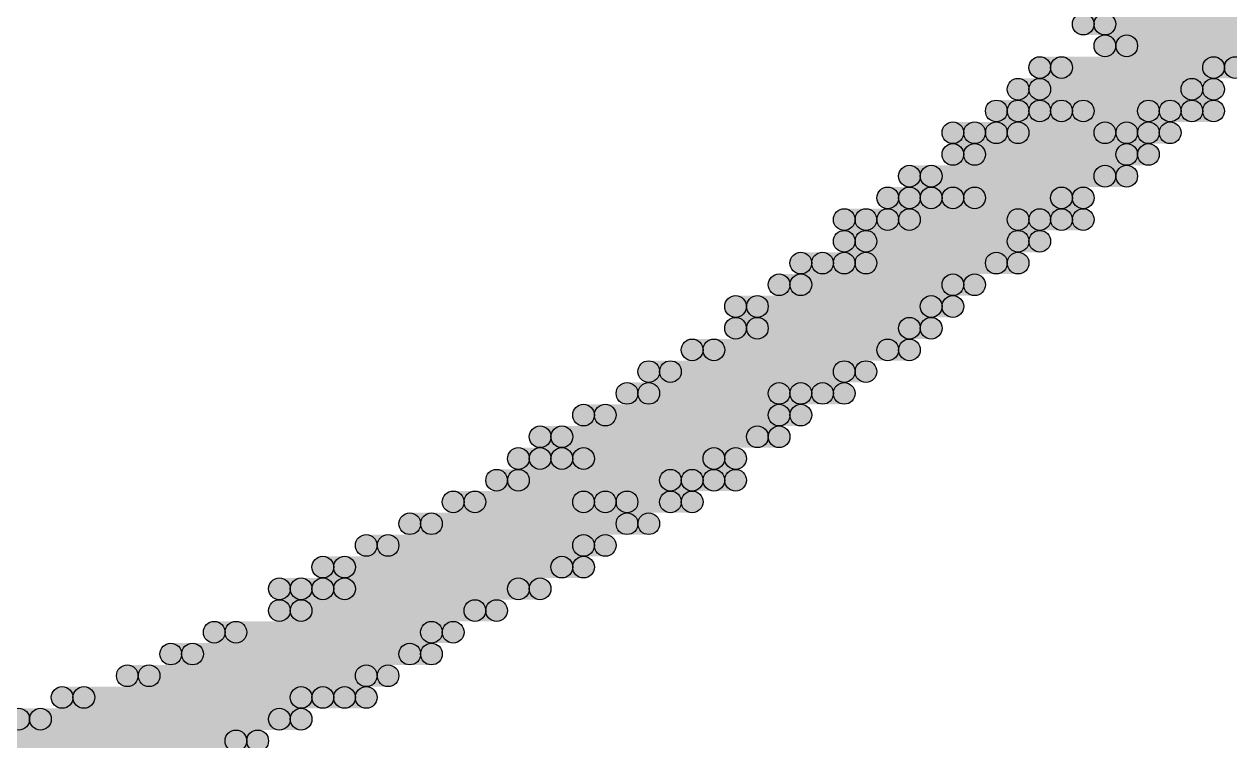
# Model space of a CAD drawing. Header units: millimetres. Extents: x 0 to 137, y 0 to 37.
# Drawn here: x 132.493 to 133.902, y 1.168 to 2.007 of the extents above; entities that cross this region are included whole.
import ezdxf

# ---------------------------------------------------------------- set-up
doc = ezdxf.new("R2010")
doc.units = ezdxf.units.MM
for name, color, linetype in [('KeepOutLayer', 6, 'Continuous'), ('TopLayer', 1, 'Continuous'), ('TopSolder', 216, 'Continuous')]:
    doc.layers.add(name, color=color, linetype=linetype)

msp = doc.modelspace()

# ---------------------------------------------------------------- hatches: boundary and pattern name
at = {"layer": 'TopLayer'}
h = msp.add_hatch(color=1, dxfattribs=at)
edge = h.paths.add_edge_path()
edge.add_arc((133.7564, 2.0066), 0.0127, 0, 360)
for points in [[(133.7564, 1.9939), (133.7564, 2.0193), (133.9596, 2.0193), (133.9596, 1.9939)], [(133.7818, 1.9685), (133.7818, 1.9939), (133.9596, 1.9939), (133.9596, 1.9685)], [(133.7056, 1.9431), (133.7056, 1.9685), (133.9088, 1.9685), (133.9088, 1.9431)], [(133.6802, 1.9177), (133.6802, 1.9431), (133.8834, 1.9431), (133.8834, 1.9177)], [(133.6548, 1.8923), (133.6548, 1.9177), (133.7056, 1.9177), (133.7056, 1.8923)], [(133.731, 1.8923), (133.731, 1.9177), (133.8326, 1.9177), (133.8326, 1.8923)], [(133.858, 1.8923), (133.858, 1.9177), (133.8834, 1.9177), (133.8834, 1.8923)], [(133.604, 1.8669), (133.604, 1.8923), (133.6294, 1.8923), (133.6294, 1.8669)], [(133.6548, 1.8669), (133.6548, 1.8923), (133.7818, 1.8923), (133.7818, 1.8669)], [(133.8072, 1.8669), (133.8072, 1.8923), (133.8326, 1.8923), (133.8326, 1.8669)], [(133.604, 1.8415), (133.604, 1.8669), (133.8072, 1.8669), (133.8072, 1.8415)], [(133.5532, 1.8161), (133.5532, 1.8415), (133.7818, 1.8415), (133.7818, 1.8161)], [(133.5278, 1.7907), (133.5278, 1.8161), (133.5786, 1.8161), (133.5786, 1.7907)], [(133.604, 1.7907), (133.604, 1.8161), (133.731, 1.8161), (133.731, 1.7907)], [(133.477, 1.7653), (133.477, 1.7907), (133.5024, 1.7907), (133.5024, 1.7653)], [(133.5278, 1.7653), (133.5278, 1.7907), (133.6802, 1.7907), (133.6802, 1.7653)], [(133.7056, 1.7653), (133.7056, 1.7907), (133.731, 1.7907), (133.731, 1.7653)], [(133.477, 1.7399), (133.477, 1.7653), (133.6802, 1.7653), (133.6802, 1.7399)], [(133.4262, 1.7145), (133.4262, 1.7399), (133.4516, 1.7399), (133.4516, 1.7145)], [(133.477, 1.7145), (133.477, 1.7399), (133.6548, 1.7399), (133.6548, 1.7145)], [(133.4008, 1.6891), (133.4008, 1.7145), (133.604, 1.7145), (133.604, 1.6891)], [(133.35, 1.6637), (133.35, 1.6891), (133.5786, 1.6891), (133.5786, 1.6637)], [(133.35, 1.6383), (133.35, 1.6637), (133.5532, 1.6637), (133.5532, 1.6383)], [(133.2992, 1.6129), (133.2992, 1.6383), (133.5278, 1.6383), (133.5278, 1.6129)], [(133.2484, 1.5875), (133.2484, 1.6129), (133.477, 1.6129), (133.477, 1.5875)], [(133.223, 1.5621), (133.223, 1.5875), (133.4008, 1.5875), (133.4008, 1.5621)], [(133.4262, 1.5621), (133.4262, 1.5875), (133.4516, 1.5875), (133.4516, 1.5621)], [(133.1722, 1.5367), (133.1722, 1.5621), (133.4008, 1.5621), (133.4008, 1.5367)], [(133.1214, 1.5113), (133.1214, 1.5367), (133.3754, 1.5367), (133.3754, 1.5113)], [(133.096, 1.4859), (133.096, 1.5113), (133.1214, 1.5113), (133.1214, 1.4859)], [(133.1468, 1.4859), (133.1468, 1.5113), (133.3246, 1.5113), (133.3246, 1.4859)], [(133.0706, 1.4605), (133.0706, 1.4859), (133.2738, 1.4859), (133.2738, 1.4605)], [(133.2992, 1.4605), (133.2992, 1.4859), (133.3246, 1.4859), (133.3246, 1.4605)], [(133.0198, 1.4351), (133.0198, 1.4605), (133.1722, 1.4605), (133.1722, 1.4351)], [(133.1976, 1.4351), (133.1976, 1.4605), (133.2738, 1.4605), (133.2738, 1.4351)], [(132.969, 1.4097), (132.969, 1.4351), (133.223, 1.4351), (133.223, 1.4097)], [(132.9182, 1.3843), (132.9182, 1.4097), (133.1722, 1.4097), (133.1722, 1.3843)], [(132.8674, 1.3589), (132.8674, 1.3843), (133.1468, 1.3843), (133.1468, 1.3589)], [(132.8166, 1.3335), (132.8166, 1.3589), (132.842, 1.3589), (132.842, 1.3335)], [(132.8674, 1.3335), (132.8674, 1.3589), (133.096, 1.3589), (133.096, 1.3335)], [(132.8166, 1.3081), (132.8166, 1.3335), (133.0452, 1.3335), (133.0452, 1.3081)], [(132.7404, 1.2827), (132.7404, 1.3081), (132.9944, 1.3081), (132.9944, 1.2827)], [(132.6896, 1.2573), (132.6896, 1.2827), (132.969, 1.2827), (132.969, 1.2573)], [(132.6388, 1.2319), (132.6388, 1.2573), (132.9182, 1.2573), (132.9182, 1.2319)], [(132.5626, 1.2065), (132.5626, 1.2319), (132.842, 1.2319), (132.842, 1.2065)], [(132.8674, 1.2065), (132.8674, 1.2319), (132.8928, 1.2319), (132.8928, 1.2065)], [(132.5118, 1.1811), (132.5118, 1.2065), (132.8166, 1.2065), (132.8166, 1.1811)], [(132.461, 1.1557), (132.461, 1.1811), (132.7658, 1.1811), (132.7658, 1.1557)]]:
    msp.add_hatch(color=1, dxfattribs=at).paths.add_polyline_path(points)
h = msp.add_hatch(color=1, dxfattribs=at)
edge = h.paths.add_edge_path()
edge.add_arc((133.7818, 1.9812), 0.0127, 0, 360)
h = msp.add_hatch(color=1, dxfattribs=at)
edge = h.paths.add_edge_path()
edge.add_arc((133.7056, 1.9558), 0.0127, 0, 360)
h = msp.add_hatch(color=1, dxfattribs=at)
edge = h.paths.add_edge_path()
edge.add_arc((133.9088, 1.9558), 0.0127, 0, 360)
h = msp.add_hatch(color=1, dxfattribs=at)
edge = h.paths.add_edge_path()
edge.add_arc((133.6802, 1.9304), 0.0127, 0, 360)
h = msp.add_hatch(color=1, dxfattribs=at)
edge = h.paths.add_edge_path()
edge.add_arc((133.8834, 1.9304), 0.0127, 0, 360)
h = msp.add_hatch(color=1, dxfattribs=at)
edge = h.paths.add_edge_path()
edge.add_arc((133.6548, 1.905), 0.0127, 0, 360)
h = msp.add_hatch(color=1, dxfattribs=at)
edge = h.paths.add_edge_path()
edge.add_arc((133.7056, 1.905), 0.0127, 0, 360)
h = msp.add_hatch(color=1, dxfattribs=at)
edge = h.paths.add_edge_path()
edge.add_arc((133.731, 1.905), 0.0127, 0, 360)
h = msp.add_hatch(color=1, dxfattribs=at)
edge = h.paths.add_edge_path()
edge.add_arc((133.8326, 1.905), 0.0127, 0, 360)
h = msp.add_hatch(color=1, dxfattribs=at)
edge = h.paths.add_edge_path()
edge.add_arc((133.858, 1.905), 0.0127, 0, 360)
h = msp.add_hatch(color=1, dxfattribs=at)
edge = h.paths.add_edge_path()
edge.add_arc((133.8834, 1.905), 0.0127, 0, 360)
h = msp.add_hatch(color=1, dxfattribs=at)
edge = h.paths.add_edge_path()
edge.add_arc((133.604, 1.8796), 0.0127, 0, 360)
h = msp.add_hatch(color=1, dxfattribs=at)
edge = h.paths.add_edge_path()
edge.add_arc((133.6294, 1.8796), 0.0127, 0, 360)
h = msp.add_hatch(color=1, dxfattribs=at)
edge = h.paths.add_edge_path()
edge.add_arc((133.6548, 1.8796), 0.0127, 0, 360)
h = msp.add_hatch(color=1, dxfattribs=at)
edge = h.paths.add_edge_path()
edge.add_arc((133.7818, 1.8796), 0.0127, 0, 360)
h = msp.add_hatch(color=1, dxfattribs=at)
edge = h.paths.add_edge_path()
edge.add_arc((133.8072, 1.8796), 0.0127, 0, 360)
h = msp.add_hatch(color=1, dxfattribs=at)
edge = h.paths.add_edge_path()
edge.add_arc((133.8326, 1.8796), 0.0127, 0, 360)
h = msp.add_hatch(color=1, dxfattribs=at)
edge = h.paths.add_edge_path()
edge.add_arc((133.604, 1.8542), 0.0127, 0, 360)
h = msp.add_hatch(color=1, dxfattribs=at)
edge = h.paths.add_edge_path()
edge.add_arc((133.8072, 1.8542), 0.0127, 0, 360)
h = msp.add_hatch(color=1, dxfattribs=at)
edge = h.paths.add_edge_path()
edge.add_arc((133.5532, 1.8288), 0.0127, 0, 360)
h = msp.add_hatch(color=1, dxfattribs=at)
edge = h.paths.add_edge_path()
edge.add_arc((133.7818, 1.8288), 0.0127, 0, 360)
h = msp.add_hatch(color=1, dxfattribs=at)
edge = h.paths.add_edge_path()
edge.add_arc((133.5278, 1.8034), 0.0127, 0, 360)
h = msp.add_hatch(color=1, dxfattribs=at)
edge = h.paths.add_edge_path()
edge.add_arc((133.5786, 1.8034), 0.0127, 0, 360)
h = msp.add_hatch(color=1, dxfattribs=at)
edge = h.paths.add_edge_path()
edge.add_arc((133.604, 1.8034), 0.0127, 0, 360)
h = msp.add_hatch(color=1, dxfattribs=at)
edge = h.paths.add_edge_path()
edge.add_arc((133.731, 1.8034), 0.0127, 0, 360)
h = msp.add_hatch(color=1, dxfattribs=at)
edge = h.paths.add_edge_path()
edge.add_arc((133.477, 1.778), 0.0127, 0, 360)
h = msp.add_hatch(color=1, dxfattribs=at)
edge = h.paths.add_edge_path()
edge.add_arc((133.5024, 1.778), 0.0127, 0, 360)
h = msp.add_hatch(color=1, dxfattribs=at)
edge = h.paths.add_edge_path()
edge.add_arc((133.5278, 1.778), 0.0127, 0, 360)
h = msp.add_hatch(color=1, dxfattribs=at)
edge = h.paths.add_edge_path()
edge.add_arc((133.6802, 1.778), 0.0127, 0, 360)
h = msp.add_hatch(color=1, dxfattribs=at)
edge = h.paths.add_edge_path()
edge.add_arc((133.7056, 1.778), 0.0127, 0, 360)
h = msp.add_hatch(color=1, dxfattribs=at)
edge = h.paths.add_edge_path()
edge.add_arc((133.731, 1.778), 0.0127, 0, 360)
h = msp.add_hatch(color=1, dxfattribs=at)
edge = h.paths.add_edge_path()
edge.add_arc((133.477, 1.7526), 0.0127, 0, 360)
h = msp.add_hatch(color=1, dxfattribs=at)
edge = h.paths.add_edge_path()
edge.add_arc((133.6802, 1.7526), 0.0127, 0, 360)
h = msp.add_hatch(color=1, dxfattribs=at)
edge = h.paths.add_edge_path()
edge.add_arc((133.4262, 1.7272), 0.0127, 0, 360)
h = msp.add_hatch(color=1, dxfattribs=at)
edge = h.paths.add_edge_path()
edge.add_arc((133.4516, 1.7272), 0.0127, 0, 360)
h = msp.add_hatch(color=1, dxfattribs=at)
edge = h.paths.add_edge_path()
edge.add_arc((133.477, 1.7272), 0.0127, 0, 360)
h = msp.add_hatch(color=1, dxfattribs=at)
edge = h.paths.add_edge_path()
edge.add_arc((133.6548, 1.7272), 0.0127, 0, 360)
h = msp.add_hatch(color=1, dxfattribs=at)
edge = h.paths.add_edge_path()
edge.add_arc((133.4008, 1.7018), 0.0127, 0, 360)
h = msp.add_hatch(color=1, dxfattribs=at)
edge = h.paths.add_edge_path()
edge.add_arc((133.604, 1.7018), 0.0127, 0, 360)
h = msp.add_hatch(color=1, dxfattribs=at)
edge = h.paths.add_edge_path()
edge.add_arc((133.35, 1.6764), 0.0127, 0, 360)
h = msp.add_hatch(color=1, dxfattribs=at)
edge = h.paths.add_edge_path()
edge.add_arc((133.5786, 1.6764), 0.0127, 0, 360)
h = msp.add_hatch(color=1, dxfattribs=at)
edge = h.paths.add_edge_path()
edge.add_arc((133.35, 1.651), 0.0127, 0, 360)
h = msp.add_hatch(color=1, dxfattribs=at)
edge = h.paths.add_edge_path()
edge.add_arc((133.5532, 1.651), 0.0127, 0, 360)
h = msp.add_hatch(color=1, dxfattribs=at)
edge = h.paths.add_edge_path()
edge.add_arc((133.2992, 1.6256), 0.0127, 0, 360)
h = msp.add_hatch(color=1, dxfattribs=at)
edge = h.paths.add_edge_path()
edge.add_arc((133.5278, 1.6256), 0.0127, 0, 360)
h = msp.add_hatch(color=1, dxfattribs=at)
edge = h.paths.add_edge_path()
edge.add_arc((133.2484, 1.6002), 0.0127, 0, 360)
h = msp.add_hatch(color=1, dxfattribs=at)
edge = h.paths.add_edge_path()
edge.add_arc((133.477, 1.6002), 0.0127, 0, 360)
h = msp.add_hatch(color=1, dxfattribs=at)
edge = h.paths.add_edge_path()
edge.add_arc((133.223, 1.5748), 0.0127, 0, 360)
h = msp.add_hatch(color=1, dxfattribs=at)
edge = h.paths.add_edge_path()
edge.add_arc((133.4008, 1.5748), 0.0127, 0, 360)
h = msp.add_hatch(color=1, dxfattribs=at)
edge = h.paths.add_edge_path()
edge.add_arc((133.4262, 1.5748), 0.0127, 0, 360)
h = msp.add_hatch(color=1, dxfattribs=at)
edge = h.paths.add_edge_path()
edge.add_arc((133.4516, 1.5748), 0.0127, 0, 360)
h = msp.add_hatch(color=1, dxfattribs=at)
edge = h.paths.add_edge_path()
edge.add_arc((133.1722, 1.5494), 0.0127, 0, 360)
h = msp.add_hatch(color=1, dxfattribs=at)
edge = h.paths.add_edge_path()
edge.add_arc((133.4008, 1.5494), 0.0127, 0, 360)
h = msp.add_hatch(color=1, dxfattribs=at)
edge = h.paths.add_edge_path()
edge.add_arc((133.1214, 1.524), 0.0127, 0, 360)
h = msp.add_hatch(color=1, dxfattribs=at)
edge = h.paths.add_edge_path()
edge.add_arc((133.3754, 1.524), 0.0127, 0, 360)
h = msp.add_hatch(color=1, dxfattribs=at)
edge = h.paths.add_edge_path()
edge.add_arc((133.096, 1.4986), 0.0127, 0, 360)
h = msp.add_hatch(color=1, dxfattribs=at)
edge = h.paths.add_edge_path()
edge.add_arc((133.1214, 1.4986), 0.0127, 0, 360)
h = msp.add_hatch(color=1, dxfattribs=at)
edge = h.paths.add_edge_path()
edge.add_arc((133.1468, 1.4986), 0.0127, 0, 360)
h = msp.add_hatch(color=1, dxfattribs=at)
edge = h.paths.add_edge_path()
edge.add_arc((133.3246, 1.4986), 0.0127, 0, 360)
h = msp.add_hatch(color=1, dxfattribs=at)
edge = h.paths.add_edge_path()
edge.add_arc((133.0706, 1.4732), 0.0127, 0, 360)
h = msp.add_hatch(color=1, dxfattribs=at)
edge = h.paths.add_edge_path()
edge.add_arc((133.2738, 1.4732), 0.0127, 0, 360)
h = msp.add_hatch(color=1, dxfattribs=at)
edge = h.paths.add_edge_path()
edge.add_arc((133.2992, 1.4732), 0.0127, 0, 360)
h = msp.add_hatch(color=1, dxfattribs=at)
edge = h.paths.add_edge_path()
edge.add_arc((133.3246, 1.4732), 0.0127, 0, 360)
h = msp.add_hatch(color=1, dxfattribs=at)
edge = h.paths.add_edge_path()
edge.add_arc((133.0198, 1.4478), 0.0127, 0, 360)
h = msp.add_hatch(color=1, dxfattribs=at)
edge = h.paths.add_edge_path()
edge.add_arc((133.1722, 1.4478), 0.0127, 0, 360)
h = msp.add_hatch(color=1, dxfattribs=at)
edge = h.paths.add_edge_path()
edge.add_arc((133.1976, 1.4478), 0.0127, 0, 360)
h = msp.add_hatch(color=1, dxfattribs=at)
edge = h.paths.add_edge_path()
edge.add_arc((133.2738, 1.4478), 0.0127, 0, 360)
h = msp.add_hatch(color=1, dxfattribs=at)
edge = h.paths.add_edge_path()
edge.add_arc((132.969, 1.4224), 0.0127, 0, 360)
h = msp.add_hatch(color=1, dxfattribs=at)
edge = h.paths.add_edge_path()
edge.add_arc((133.223, 1.4224), 0.0127, 0, 360)
h = msp.add_hatch(color=1, dxfattribs=at)
edge = h.paths.add_edge_path()
edge.add_arc((132.9182, 1.397), 0.0127, 0, 360)
h = msp.add_hatch(color=1, dxfattribs=at)
edge = h.paths.add_edge_path()
edge.add_arc((133.1722, 1.397), 0.0127, 0, 360)
h = msp.add_hatch(color=1, dxfattribs=at)
edge = h.paths.add_edge_path()
edge.add_arc((132.8674, 1.3716), 0.0127, 0, 360)
h = msp.add_hatch(color=1, dxfattribs=at)
edge = h.paths.add_edge_path()
edge.add_arc((133.1468, 1.3716), 0.0127, 0, 360)
h = msp.add_hatch(color=1, dxfattribs=at)
edge = h.paths.add_edge_path()
edge.add_arc((132.8166, 1.3462), 0.0127, 0, 360)
h = msp.add_hatch(color=1, dxfattribs=at)
edge = h.paths.add_edge_path()
edge.add_arc((132.842, 1.3462), 0.0127, 0, 360)
h = msp.add_hatch(color=1, dxfattribs=at)
edge = h.paths.add_edge_path()
edge.add_arc((132.8674, 1.3462), 0.0127, 0, 360)
h = msp.add_hatch(color=1, dxfattribs=at)
edge = h.paths.add_edge_path()
edge.add_arc((133.096, 1.3462), 0.0127, 0, 360)
h = msp.add_hatch(color=1, dxfattribs=at)
edge = h.paths.add_edge_path()
edge.add_arc((132.8166, 1.3208), 0.0127, 0, 360)
h = msp.add_hatch(color=1, dxfattribs=at)
edge = h.paths.add_edge_path()
edge.add_arc((133.0452, 1.3208), 0.0127, 0, 360)
h = msp.add_hatch(color=1, dxfattribs=at)
edge = h.paths.add_edge_path()
edge.add_arc((132.7404, 1.2954), 0.0127, 0, 360)
h = msp.add_hatch(color=1, dxfattribs=at)
edge = h.paths.add_edge_path()
edge.add_arc((132.9944, 1.2954), 0.0127, 0, 360)
h = msp.add_hatch(color=1, dxfattribs=at)
edge = h.paths.add_edge_path()
edge.add_arc((132.6896, 1.27), 0.0127, 0, 360)
h = msp.add_hatch(color=1, dxfattribs=at)
edge = h.paths.add_edge_path()
edge.add_arc((132.969, 1.27), 0.0127, 0, 360)
h = msp.add_hatch(color=1, dxfattribs=at)
edge = h.paths.add_edge_path()
edge.add_arc((132.6388, 1.2446), 0.0127, 0, 360)
h = msp.add_hatch(color=1, dxfattribs=at)
edge = h.paths.add_edge_path()
edge.add_arc((132.9182, 1.2446), 0.0127, 0, 360)
h = msp.add_hatch(color=1, dxfattribs=at)
edge = h.paths.add_edge_path()
edge.add_arc((132.5626, 1.2192), 0.0127, 0, 360)
h = msp.add_hatch(color=1, dxfattribs=at)
edge = h.paths.add_edge_path()
edge.add_arc((132.842, 1.2192), 0.0127, 0, 360)
h = msp.add_hatch(color=1, dxfattribs=at)
edge = h.paths.add_edge_path()
edge.add_arc((132.8674, 1.2192), 0.0127, 0, 360)
h = msp.add_hatch(color=1, dxfattribs=at)
edge = h.paths.add_edge_path()
edge.add_arc((132.8928, 1.2192), 0.0127, 0, 360)
h = msp.add_hatch(color=1, dxfattribs=at)
edge = h.paths.add_edge_path()
edge.add_arc((132.5118, 1.1938), 0.0127, 0, 360)
h = msp.add_hatch(color=1, dxfattribs=at)
edge = h.paths.add_edge_path()
edge.add_arc((132.8166, 1.1938), 0.0127, 0, 360)
h = msp.add_hatch(color=1, dxfattribs=at)
edge = h.paths.add_edge_path()
edge.add_arc((132.7658, 1.1684), 0.0127, 0, 360)
at = {"layer": 'TopSolder'}
h = msp.add_hatch(color=216, dxfattribs=at)
edge = h.paths.add_edge_path()
edge.add_arc((133.731, 2.0066), 0.0127, 0, 360)
for points in [[(133.731, 1.9939), (133.731, 2.0193), (133.9342, 2.0193), (133.9342, 1.9939)], [(133.7564, 1.9685), (133.7564, 1.9939), (133.9342, 1.9939), (133.9342, 1.9685)], [(133.6802, 1.9431), (133.6802, 1.9685), (133.8834, 1.9685), (133.8834, 1.9431)], [(133.6548, 1.9177), (133.6548, 1.9431), (133.858, 1.9431), (133.858, 1.9177)], [(133.6294, 1.8923), (133.6294, 1.9177), (133.6802, 1.9177), (133.6802, 1.8923)], [(133.7056, 1.8923), (133.7056, 1.9177), (133.8072, 1.9177), (133.8072, 1.8923)], [(133.8326, 1.8923), (133.8326, 1.9177), (133.858, 1.9177), (133.858, 1.8923)], [(133.5786, 1.8669), (133.5786, 1.8923), (133.604, 1.8923), (133.604, 1.8669)], [(133.6294, 1.8669), (133.6294, 1.8923), (133.7564, 1.8923), (133.7564, 1.8669)], [(133.7818, 1.8669), (133.7818, 1.8923), (133.8072, 1.8923), (133.8072, 1.8669)], [(133.5786, 1.8415), (133.5786, 1.8669), (133.7818, 1.8669), (133.7818, 1.8415)], [(133.5278, 1.8161), (133.5278, 1.8415), (133.7564, 1.8415), (133.7564, 1.8161)], [(133.5024, 1.7907), (133.5024, 1.8161), (133.5532, 1.8161), (133.5532, 1.7907)], [(133.5786, 1.7907), (133.5786, 1.8161), (133.7056, 1.8161), (133.7056, 1.7907)], [(133.4516, 1.7653), (133.4516, 1.7907), (133.477, 1.7907), (133.477, 1.7653)], [(133.5024, 1.7653), (133.5024, 1.7907), (133.6548, 1.7907), (133.6548, 1.7653)], [(133.6802, 1.7653), (133.6802, 1.7907), (133.7056, 1.7907), (133.7056, 1.7653)], [(133.4516, 1.7399), (133.4516, 1.7653), (133.6548, 1.7653), (133.6548, 1.7399)], [(133.4008, 1.7145), (133.4008, 1.7399), (133.4262, 1.7399), (133.4262, 1.7145)], [(133.4516, 1.7145), (133.4516, 1.7399), (133.6294, 1.7399), (133.6294, 1.7145)], [(133.3754, 1.6891), (133.3754, 1.7145), (133.5786, 1.7145), (133.5786, 1.6891)], [(133.3246, 1.6637), (133.3246, 1.6891), (133.5532, 1.6891), (133.5532, 1.6637)], [(133.3246, 1.6383), (133.3246, 1.6637), (133.5278, 1.6637), (133.5278, 1.6383)], [(133.2738, 1.6129), (133.2738, 1.6383), (133.5024, 1.6383), (133.5024, 1.6129)], [(133.223, 1.5875), (133.223, 1.6129), (133.4516, 1.6129), (133.4516, 1.5875)], [(133.1976, 1.5621), (133.1976, 1.5875), (133.3754, 1.5875), (133.3754, 1.5621)], [(133.4008, 1.5621), (133.4008, 1.5875), (133.4262, 1.5875), (133.4262, 1.5621)], [(133.1468, 1.5367), (133.1468, 1.5621), (133.3754, 1.5621), (133.3754, 1.5367)], [(133.096, 1.5113), (133.096, 1.5367), (133.35, 1.5367), (133.35, 1.5113)], [(133.0706, 1.4859), (133.0706, 1.5113), (133.096, 1.5113), (133.096, 1.4859)], [(133.1214, 1.4859), (133.1214, 1.5113), (133.2992, 1.5113), (133.2992, 1.4859)], [(133.0452, 1.4605), (133.0452, 1.4859), (133.2484, 1.4859), (133.2484, 1.4605)], [(133.2738, 1.4605), (133.2738, 1.4859), (133.2992, 1.4859), (133.2992, 1.4605)], [(132.9944, 1.4351), (132.9944, 1.4605), (133.1468, 1.4605), (133.1468, 1.4351)], [(133.1722, 1.4351), (133.1722, 1.4605), (133.2484, 1.4605), (133.2484, 1.4351)], [(132.9436, 1.4097), (132.9436, 1.4351), (133.1976, 1.4351), (133.1976, 1.4097)], [(132.8928, 1.3843), (132.8928, 1.4097), (133.1468, 1.4097), (133.1468, 1.3843)], [(132.842, 1.3589), (132.842, 1.3843), (133.1214, 1.3843), (133.1214, 1.3589)], [(132.7912, 1.3335), (132.7912, 1.3589), (132.8166, 1.3589), (132.8166, 1.3335)], [(132.842, 1.3335), (132.842, 1.3589), (133.0706, 1.3589), (133.0706, 1.3335)], [(132.7912, 1.3081), (132.7912, 1.3335), (133.0198, 1.3335), (133.0198, 1.3081)], [(132.715, 1.2827), (132.715, 1.3081), (132.969, 1.3081), (132.969, 1.2827)], [(132.6642, 1.2573), (132.6642, 1.2827), (132.9436, 1.2827), (132.9436, 1.2573)], [(132.6134, 1.2319), (132.6134, 1.2573), (132.8928, 1.2573), (132.8928, 1.2319)], [(132.5372, 1.2065), (132.5372, 1.2319), (132.8166, 1.2319), (132.8166, 1.2065)], [(132.842, 1.2065), (132.842, 1.2319), (132.8674, 1.2319), (132.8674, 1.2065)], [(132.4864, 1.1811), (132.4864, 1.2065), (132.7912, 1.2065), (132.7912, 1.1811)], [(132.4356, 1.1557), (132.4356, 1.1811), (132.7404, 1.1811), (132.7404, 1.1557)]]:
    msp.add_hatch(color=216, dxfattribs=at).paths.add_polyline_path(points)
h = msp.add_hatch(color=216, dxfattribs=at)
edge = h.paths.add_edge_path()
edge.add_arc((133.7564, 1.9812), 0.0127, 0, 360)
h = msp.add_hatch(color=216, dxfattribs=at)
edge = h.paths.add_edge_path()
edge.add_arc((133.6802, 1.9558), 0.0127, 0, 360)
h = msp.add_hatch(color=216, dxfattribs=at)
edge = h.paths.add_edge_path()
edge.add_arc((133.8834, 1.9558), 0.0127, 0, 360)
h = msp.add_hatch(color=216, dxfattribs=at)
edge = h.paths.add_edge_path()
edge.add_arc((133.6548, 1.9304), 0.0127, 0, 360)
h = msp.add_hatch(color=216, dxfattribs=at)
edge = h.paths.add_edge_path()
edge.add_arc((133.858, 1.9304), 0.0127, 0, 360)
h = msp.add_hatch(color=216, dxfattribs=at)
edge = h.paths.add_edge_path()
edge.add_arc((133.6294, 1.905), 0.0127, 0, 360)
h = msp.add_hatch(color=216, dxfattribs=at)
edge = h.paths.add_edge_path()
edge.add_arc((133.6802, 1.905), 0.0127, 0, 360)
h = msp.add_hatch(color=216, dxfattribs=at)
edge = h.paths.add_edge_path()
edge.add_arc((133.7056, 1.905), 0.0127, 0, 360)
h = msp.add_hatch(color=216, dxfattribs=at)
edge = h.paths.add_edge_path()
edge.add_arc((133.8072, 1.905), 0.0127, 0, 360)
h = msp.add_hatch(color=216, dxfattribs=at)
edge = h.paths.add_edge_path()
edge.add_arc((133.8326, 1.905), 0.0127, 0, 360)
h = msp.add_hatch(color=216, dxfattribs=at)
edge = h.paths.add_edge_path()
edge.add_arc((133.858, 1.905), 0.0127, 0, 360)
h = msp.add_hatch(color=216, dxfattribs=at)
edge = h.paths.add_edge_path()
edge.add_arc((133.5786, 1.8796), 0.0127, 0, 360)
h = msp.add_hatch(color=216, dxfattribs=at)
edge = h.paths.add_edge_path()
edge.add_arc((133.604, 1.8796), 0.0127, 0, 360)
h = msp.add_hatch(color=216, dxfattribs=at)
edge = h.paths.add_edge_path()
edge.add_arc((133.6294, 1.8796), 0.0127, 0, 360)
h = msp.add_hatch(color=216, dxfattribs=at)
edge = h.paths.add_edge_path()
edge.add_arc((133.7564, 1.8796), 0.0127, 0, 360)
h = msp.add_hatch(color=216, dxfattribs=at)
edge = h.paths.add_edge_path()
edge.add_arc((133.7818, 1.8796), 0.0127, 0, 360)
h = msp.add_hatch(color=216, dxfattribs=at)
edge = h.paths.add_edge_path()
edge.add_arc((133.8072, 1.8796), 0.0127, 0, 360)
h = msp.add_hatch(color=216, dxfattribs=at)
edge = h.paths.add_edge_path()
edge.add_arc((133.5786, 1.8542), 0.0127, 0, 360)
h = msp.add_hatch(color=216, dxfattribs=at)
edge = h.paths.add_edge_path()
edge.add_arc((133.7818, 1.8542), 0.0127, 0, 360)
h = msp.add_hatch(color=216, dxfattribs=at)
edge = h.paths.add_edge_path()
edge.add_arc((133.5278, 1.8288), 0.0127, 0, 360)
h = msp.add_hatch(color=216, dxfattribs=at)
edge = h.paths.add_edge_path()
edge.add_arc((133.7564, 1.8288), 0.0127, 0, 360)
h = msp.add_hatch(color=216, dxfattribs=at)
edge = h.paths.add_edge_path()
edge.add_arc((133.5024, 1.8034), 0.0127, 0, 360)
h = msp.add_hatch(color=216, dxfattribs=at)
edge = h.paths.add_edge_path()
edge.add_arc((133.5532, 1.8034), 0.0127, 0, 360)
h = msp.add_hatch(color=216, dxfattribs=at)
edge = h.paths.add_edge_path()
edge.add_arc((133.5786, 1.8034), 0.0127, 0, 360)
h = msp.add_hatch(color=216, dxfattribs=at)
edge = h.paths.add_edge_path()
edge.add_arc((133.7056, 1.8034), 0.0127, 0, 360)
h = msp.add_hatch(color=216, dxfattribs=at)
edge = h.paths.add_edge_path()
edge.add_arc((133.4516, 1.778), 0.0127, 0, 360)
h = msp.add_hatch(color=216, dxfattribs=at)
edge = h.paths.add_edge_path()
edge.add_arc((133.477, 1.778), 0.0127, 0, 360)
h = msp.add_hatch(color=216, dxfattribs=at)
edge = h.paths.add_edge_path()
edge.add_arc((133.5024, 1.778), 0.0127, 0, 360)
h = msp.add_hatch(color=216, dxfattribs=at)
edge = h.paths.add_edge_path()
edge.add_arc((133.6548, 1.778), 0.0127, 0, 360)
h = msp.add_hatch(color=216, dxfattribs=at)
edge = h.paths.add_edge_path()
edge.add_arc((133.6802, 1.778), 0.0127, 0, 360)
h = msp.add_hatch(color=216, dxfattribs=at)
edge = h.paths.add_edge_path()
edge.add_arc((133.7056, 1.778), 0.0127, 0, 360)
h = msp.add_hatch(color=216, dxfattribs=at)
edge = h.paths.add_edge_path()
edge.add_arc((133.4516, 1.7526), 0.0127, 0, 360)
h = msp.add_hatch(color=216, dxfattribs=at)
edge = h.paths.add_edge_path()
edge.add_arc((133.6548, 1.7526), 0.0127, 0, 360)
h = msp.add_hatch(color=216, dxfattribs=at)
edge = h.paths.add_edge_path()
edge.add_arc((133.4008, 1.7272), 0.0127, 0, 360)
h = msp.add_hatch(color=216, dxfattribs=at)
edge = h.paths.add_edge_path()
edge.add_arc((133.4262, 1.7272), 0.0127, 0, 360)
h = msp.add_hatch(color=216, dxfattribs=at)
edge = h.paths.add_edge_path()
edge.add_arc((133.4516, 1.7272), 0.0127, 0, 360)
h = msp.add_hatch(color=216, dxfattribs=at)
edge = h.paths.add_edge_path()
edge.add_arc((133.6294, 1.7272), 0.0127, 0, 360)
h = msp.add_hatch(color=216, dxfattribs=at)
edge = h.paths.add_edge_path()
edge.add_arc((133.3754, 1.7018), 0.0127, 0, 360)
h = msp.add_hatch(color=216, dxfattribs=at)
edge = h.paths.add_edge_path()
edge.add_arc((133.5786, 1.7018), 0.0127, 0, 360)
h = msp.add_hatch(color=216, dxfattribs=at)
edge = h.paths.add_edge_path()
edge.add_arc((133.3246, 1.6764), 0.0127, 0, 360)
h = msp.add_hatch(color=216, dxfattribs=at)
edge = h.paths.add_edge_path()
edge.add_arc((133.5532, 1.6764), 0.0127, 0, 360)
h = msp.add_hatch(color=216, dxfattribs=at)
edge = h.paths.add_edge_path()
edge.add_arc((133.3246, 1.651), 0.0127, 0, 360)
h = msp.add_hatch(color=216, dxfattribs=at)
edge = h.paths.add_edge_path()
edge.add_arc((133.5278, 1.651), 0.0127, 0, 360)
h = msp.add_hatch(color=216, dxfattribs=at)
edge = h.paths.add_edge_path()
edge.add_arc((133.2738, 1.6256), 0.0127, 0, 360)
h = msp.add_hatch(color=216, dxfattribs=at)
edge = h.paths.add_edge_path()
edge.add_arc((133.5024, 1.6256), 0.0127, 0, 360)
h = msp.add_hatch(color=216, dxfattribs=at)
edge = h.paths.add_edge_path()
edge.add_arc((133.223, 1.6002), 0.0127, 0, 360)
h = msp.add_hatch(color=216, dxfattribs=at)
edge = h.paths.add_edge_path()
edge.add_arc((133.4516, 1.6002), 0.0127, 0, 360)
h = msp.add_hatch(color=216, dxfattribs=at)
edge = h.paths.add_edge_path()
edge.add_arc((133.1976, 1.5748), 0.0127, 0, 360)
h = msp.add_hatch(color=216, dxfattribs=at)
edge = h.paths.add_edge_path()
edge.add_arc((133.3754, 1.5748), 0.0127, 0, 360)
h = msp.add_hatch(color=216, dxfattribs=at)
edge = h.paths.add_edge_path()
edge.add_arc((133.4008, 1.5748), 0.0127, 0, 360)
h = msp.add_hatch(color=216, dxfattribs=at)
edge = h.paths.add_edge_path()
edge.add_arc((133.4262, 1.5748), 0.0127, 0, 360)
h = msp.add_hatch(color=216, dxfattribs=at)
edge = h.paths.add_edge_path()
edge.add_arc((133.1468, 1.5494), 0.0127, 0, 360)
h = msp.add_hatch(color=216, dxfattribs=at)
edge = h.paths.add_edge_path()
edge.add_arc((133.3754, 1.5494), 0.0127, 0, 360)
h = msp.add_hatch(color=216, dxfattribs=at)
edge = h.paths.add_edge_path()
edge.add_arc((133.096, 1.524), 0.0127, 0, 360)
h = msp.add_hatch(color=216, dxfattribs=at)
edge = h.paths.add_edge_path()
edge.add_arc((133.35, 1.524), 0.0127, 0, 360)
h = msp.add_hatch(color=216, dxfattribs=at)
edge = h.paths.add_edge_path()
edge.add_arc((133.0706, 1.4986), 0.0127, 0, 360)
h = msp.add_hatch(color=216, dxfattribs=at)
edge = h.paths.add_edge_path()
edge.add_arc((133.096, 1.4986), 0.0127, 0, 360)
h = msp.add_hatch(color=216, dxfattribs=at)
edge = h.paths.add_edge_path()
edge.add_arc((133.1214, 1.4986), 0.0127, 0, 360)
h = msp.add_hatch(color=216, dxfattribs=at)
edge = h.paths.add_edge_path()
edge.add_arc((133.2992, 1.4986), 0.0127, 0, 360)
h = msp.add_hatch(color=216, dxfattribs=at)
edge = h.paths.add_edge_path()
edge.add_arc((133.0452, 1.4732), 0.0127, 0, 360)
h = msp.add_hatch(color=216, dxfattribs=at)
edge = h.paths.add_edge_path()
edge.add_arc((133.2484, 1.4732), 0.0127, 0, 360)
h = msp.add_hatch(color=216, dxfattribs=at)
edge = h.paths.add_edge_path()
edge.add_arc((133.2738, 1.4732), 0.0127, 0, 360)
h = msp.add_hatch(color=216, dxfattribs=at)
edge = h.paths.add_edge_path()
edge.add_arc((133.2992, 1.4732), 0.0127, 0, 360)
h = msp.add_hatch(color=216, dxfattribs=at)
edge = h.paths.add_edge_path()
edge.add_arc((132.9944, 1.4478), 0.0127, 0, 360)
h = msp.add_hatch(color=216, dxfattribs=at)
edge = h.paths.add_edge_path()
edge.add_arc((133.1468, 1.4478), 0.0127, 0, 360)
h = msp.add_hatch(color=216, dxfattribs=at)
edge = h.paths.add_edge_path()
edge.add_arc((133.1722, 1.4478), 0.0127, 0, 360)
h = msp.add_hatch(color=216, dxfattribs=at)
edge = h.paths.add_edge_path()
edge.add_arc((133.2484, 1.4478), 0.0127, 0, 360)
h = msp.add_hatch(color=216, dxfattribs=at)
edge = h.paths.add_edge_path()
edge.add_arc((132.9436, 1.4224), 0.0127, 0, 360)
h = msp.add_hatch(color=216, dxfattribs=at)
edge = h.paths.add_edge_path()
edge.add_arc((133.1976, 1.4224), 0.0127, 0, 360)
h = msp.add_hatch(color=216, dxfattribs=at)
edge = h.paths.add_edge_path()
edge.add_arc((132.8928, 1.397), 0.0127, 0, 360)
h = msp.add_hatch(color=216, dxfattribs=at)
edge = h.paths.add_edge_path()
edge.add_arc((133.1468, 1.397), 0.0127, 0, 360)
h = msp.add_hatch(color=216, dxfattribs=at)
edge = h.paths.add_edge_path()
edge.add_arc((132.842, 1.3716), 0.0127, 0, 360)
h = msp.add_hatch(color=216, dxfattribs=at)
edge = h.paths.add_edge_path()
edge.add_arc((133.1214, 1.3716), 0.0127, 0, 360)
h = msp.add_hatch(color=216, dxfattribs=at)
edge = h.paths.add_edge_path()
edge.add_arc((132.7912, 1.3462), 0.0127, 0, 360)
h = msp.add_hatch(color=216, dxfattribs=at)
edge = h.paths.add_edge_path()
edge.add_arc((132.8166, 1.3462), 0.0127, 0, 360)
h = msp.add_hatch(color=216, dxfattribs=at)
edge = h.paths.add_edge_path()
edge.add_arc((132.842, 1.3462), 0.0127, 0, 360)
h = msp.add_hatch(color=216, dxfattribs=at)
edge = h.paths.add_edge_path()
edge.add_arc((133.0706, 1.3462), 0.0127, 0, 360)
h = msp.add_hatch(color=216, dxfattribs=at)
edge = h.paths.add_edge_path()
edge.add_arc((132.7912, 1.3208), 0.0127, 0, 360)
h = msp.add_hatch(color=216, dxfattribs=at)
edge = h.paths.add_edge_path()
edge.add_arc((133.0198, 1.3208), 0.0127, 0, 360)
h = msp.add_hatch(color=216, dxfattribs=at)
edge = h.paths.add_edge_path()
edge.add_arc((132.715, 1.2954), 0.0127, 0, 360)
h = msp.add_hatch(color=216, dxfattribs=at)
edge = h.paths.add_edge_path()
edge.add_arc((132.969, 1.2954), 0.0127, 0, 360)
h = msp.add_hatch(color=216, dxfattribs=at)
edge = h.paths.add_edge_path()
edge.add_arc((132.6642, 1.27), 0.0127, 0, 360)
h = msp.add_hatch(color=216, dxfattribs=at)
edge = h.paths.add_edge_path()
edge.add_arc((132.9436, 1.27), 0.0127, 0, 360)
h = msp.add_hatch(color=216, dxfattribs=at)
edge = h.paths.add_edge_path()
edge.add_arc((132.6134, 1.2446), 0.0127, 0, 360)
h = msp.add_hatch(color=216, dxfattribs=at)
edge = h.paths.add_edge_path()
edge.add_arc((132.8928, 1.2446), 0.0127, 0, 360)
h = msp.add_hatch(color=216, dxfattribs=at)
edge = h.paths.add_edge_path()
edge.add_arc((132.5372, 1.2192), 0.0127, 0, 360)
h = msp.add_hatch(color=216, dxfattribs=at)
edge = h.paths.add_edge_path()
edge.add_arc((132.8166, 1.2192), 0.0127, 0, 360)
h = msp.add_hatch(color=216, dxfattribs=at)
edge = h.paths.add_edge_path()
edge.add_arc((132.842, 1.2192), 0.0127, 0, 360)
h = msp.add_hatch(color=216, dxfattribs=at)
edge = h.paths.add_edge_path()
edge.add_arc((132.8674, 1.2192), 0.0127, 0, 360)
h = msp.add_hatch(color=216, dxfattribs=at)
edge = h.paths.add_edge_path()
edge.add_arc((132.4864, 1.1938), 0.0127, 0, 360)
h = msp.add_hatch(color=216, dxfattribs=at)
edge = h.paths.add_edge_path()
edge.add_arc((132.7912, 1.1938), 0.0127, 0, 360)
h = msp.add_hatch(color=216, dxfattribs=at)
edge = h.paths.add_edge_path()
edge.add_arc((132.7404, 1.1684), 0.0127, 0, 360)

# ---------------------------------------------------------------- linework, layer by layer
at = {"layer": 'KeepOutLayer', "const_width": 0.254}
msp.add_lwpolyline([(136.398, 3.81, -0.414214), (132.588, 0)], format="xyb", dxfattribs=at)
at = {"layer": 'TopLayer'}
for centre in [(133.7564, 2.0066), (133.7818, 1.9812), (133.7056, 1.9558), (133.9088, 1.9558), (133.6802, 1.9304), (133.8834, 1.9304), (133.6548, 1.905), (133.7056, 1.905), (133.731, 1.905), (133.8326, 1.905), (133.858, 1.905), (133.8834, 1.905), (133.604, 1.8796), (133.6294, 1.8796), (133.6548, 1.8796), (133.7818, 1.8796), (133.8072, 1.8796), (133.8326, 1.8796), (133.604, 1.8542), (133.8072, 1.8542), (133.5532, 1.8288), (133.7818, 1.8288), (133.5278, 1.8034), (133.5786, 1.8034), (133.604, 1.8034), (133.731, 1.8034), (133.477, 1.778), (133.5024, 1.778), (133.5278, 1.778), (133.6802, 1.778), (133.7056, 1.778), (133.731, 1.778), (133.477, 1.7526), (133.6802, 1.7526), (133.4262, 1.7272), (133.4516, 1.7272), (133.477, 1.7272), (133.6548, 1.7272), (133.4008, 1.7018), (133.604, 1.7018), (133.35, 1.6764), (133.5786, 1.6764), (133.35, 1.651), (133.5532, 1.651), (133.2992, 1.6256), (133.5278, 1.6256), (133.2484, 1.6002), (133.477, 1.6002), (133.223, 1.5748), (133.4008, 1.5748), (133.4262, 1.5748), (133.4516, 1.5748), (133.1722, 1.5494), (133.4008, 1.5494), (133.1214, 1.524), (133.3754, 1.524), (133.096, 1.4986), (133.1214, 1.4986), (133.1468, 1.4986), (133.3246, 1.4986), (133.0706, 1.4732), (133.2738, 1.4732), (133.2992, 1.4732), (133.3246, 1.4732), (133.0198, 1.4478), (133.1722, 1.4478), (133.1976, 1.4478), (133.2738, 1.4478), (132.969, 1.4224), (133.223, 1.4224), (132.9182, 1.397), (133.1722, 1.397), (132.8674, 1.3716), (133.1468, 1.3716), (132.8166, 1.3462), (132.842, 1.3462), (132.8674, 1.3462), (133.096, 1.3462), (132.8166, 1.3208), (133.0452, 1.3208), (132.7404, 1.2954), (132.9944, 1.2954), (132.6896, 1.27), (132.969, 1.27), (132.6388, 1.2446), (132.9182, 1.2446), (132.5626, 1.2192), (132.842, 1.2192), (132.8674, 1.2192), (132.8928, 1.2192), (132.5118, 1.1938), (132.8166, 1.1938), (132.7658, 1.1684)]:
    msp.add_circle(centre, 0.0127, dxfattribs=at)
at = {"layer": 'TopSolder'}
for centre in [(133.731, 2.0066), (133.7564, 1.9812), (133.6802, 1.9558), (133.8834, 1.9558), (133.6548, 1.9304), (133.858, 1.9304), (133.6294, 1.905), (133.6802, 1.905), (133.7056, 1.905), (133.8072, 1.905), (133.8326, 1.905), (133.858, 1.905), (133.5786, 1.8796), (133.604, 1.8796), (133.6294, 1.8796), (133.7564, 1.8796), (133.7818, 1.8796), (133.8072, 1.8796), (133.5786, 1.8542), (133.7818, 1.8542), (133.5278, 1.8288), (133.7564, 1.8288), (133.5024, 1.8034), (133.5532, 1.8034), (133.5786, 1.8034), (133.7056, 1.8034), (133.4516, 1.778), (133.477, 1.778), (133.5024, 1.778), (133.6548, 1.778), (133.6802, 1.778), (133.7056, 1.778), (133.4516, 1.7526), (133.6548, 1.7526), (133.4008, 1.7272), (133.4262, 1.7272), (133.4516, 1.7272), (133.6294, 1.7272), (133.3754, 1.7018), (133.5786, 1.7018), (133.3246, 1.6764), (133.5532, 1.6764), (133.3246, 1.651), (133.5278, 1.651), (133.2738, 1.6256), (133.5024, 1.6256), (133.223, 1.6002), (133.4516, 1.6002), (133.1976, 1.5748), (133.3754, 1.5748), (133.4008, 1.5748), (133.4262, 1.5748), (133.1468, 1.5494), (133.3754, 1.5494), (133.096, 1.524), (133.35, 1.524), (133.0706, 1.4986), (133.096, 1.4986), (133.1214, 1.4986), (133.2992, 1.4986), (133.0452, 1.4732), (133.2484, 1.4732), (133.2738, 1.4732), (133.2992, 1.4732), (132.9944, 1.4478), (133.1468, 1.4478), (133.1722, 1.4478), (133.2484, 1.4478), (132.9436, 1.4224), (133.1976, 1.4224), (132.8928, 1.397), (133.1468, 1.397), (132.842, 1.3716), (133.1214, 1.3716), (132.7912, 1.3462), (132.8166, 1.3462), (132.842, 1.3462), (133.0706, 1.3462), (132.7912, 1.3208), (133.0198, 1.3208), (132.715, 1.2954), (132.969, 1.2954), (132.6642, 1.27), (132.9436, 1.27), (132.6134, 1.2446), (132.8928, 1.2446), (132.5372, 1.2192), (132.8166, 1.2192), (132.842, 1.2192), (132.8674, 1.2192), (132.4864, 1.1938), (132.7912, 1.1938), (132.7404, 1.1684)]:
    msp.add_circle(centre, 0.0127, dxfattribs=at)

doc.saveas('drawing.dxf')
